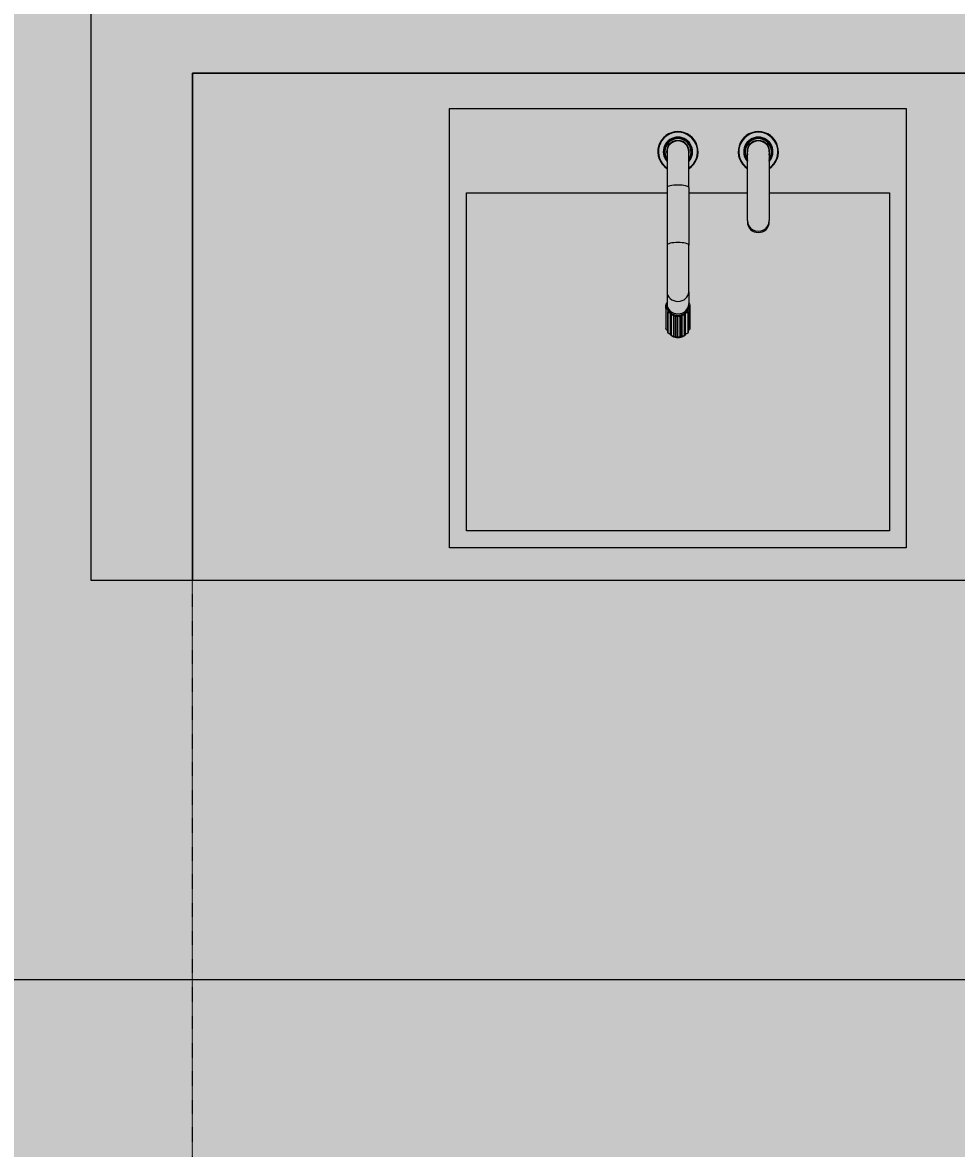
# Model space of a CAD drawing. Header units: millimetres. Extents: x 475206255 to 476720147, y 4620882299 to 4621447368.
# Drawn here: x 475272360 to 475273465, y 4621053227 to 4621054559 of the extents above; entities that cross this region are included whole.
import ezdxf

# ---------------------------------------------------------------- set-up
doc = ezdxf.new("R2010")
doc.units = ezdxf.units.MM
doc.header["$MEASUREMENT"] = 0
doc.linetypes.add('dash fine 0_25', pattern=[0.5952, 0.2976, -0.2976])
for name, color, linetype, lineweight in [('2D Drafting - General_Pen_No__250_Pen_No__7_Pen_No__250', 7, 'Continuous', 0), ('2D Drafting - General_Pen_No__250_Pen_No__7_Pen_No__7', 7, 'Continuous', 0), ('G-Anno-Nplt_Pen_No__151', 151, 'Continuous', 0), ('New_--------AVEJI_MODZRAVI_Pen_No__7', 7, 'Continuous', 0), ('New_--------AVEJI_UDZRAVI_Pen_No__7', 7, 'Continuous', 0), ('zoma_Pen_No__142', 142, 'Continuous', 0), ('zoma_Pen_No__5_Pen_No__5', 5, 'Continuous', 0)]:
    doc.layers.add(name, color=color, linetype=linetype, lineweight=lineweight)
doc.layers.add('New_--aveji_Pen_No__251', color=7, linetype='Continuous', lineweight=0, true_color=0x656565)
doc.layers.add('zoma', color=7, linetype='Continuous')
doc.styles.add('GENERATED_STYLE_2', font='arial.ttf')
doc.dimstyles.new('GENERATED_STYLE__3', dxfattribs={"dimtxt": 200, "dimasz": 64.421331, "dimexe": 0.18, "dimexo": 3, "dimgap": 0, "dimtad": 1, "dimtih": 1, "dimtoh": 1, "dimlfac": 0.001, "dimzin": 0, "dimdsep": 46, "dimtxsty": 'GENERATED_STYLE_2', "dimblk": 'ARROWHEAD_2', "dimblk1": 'ARROWHEAD_2', "dimblk2": 'ARROWHEAD_2', "dimcen": 0.09, "dimclrd": 142, "dimclre": 142, "dimclrt": 142, "dimadec": 0, "dimazin": 0, "dimtfac": 1, "dimtdec": 4, "dimtmove": 0, "dimatfit": 3, "dimfxl": 1, "dimtolj": 1, "dimtzin": 0, "dimarcsym": 0})
doc.dimstyles.new('GENERATED_STYLE__9', dxfattribs={"dimtxt": 200, "dimasz": 64.421331, "dimexe": 0.18, "dimexo": 3, "dimgap": 0, "dimtad": 1, "dimlfac": 0.001, "dimzin": 0, "dimdsep": 46, "dimtxsty": 'GENERATED_STYLE_2', "dimblk": 'ARROWHEAD_2', "dimblk1": 'ARROWHEAD_2', "dimblk2": 'ARROWHEAD_2', "dimcen": 0.09, "dimclrd": 142, "dimclre": 142, "dimclrt": 142, "dimadec": 0, "dimazin": 0, "dimtfac": 1, "dimtdec": 4, "dimtmove": 0, "dimatfit": 3, "dimfxl": 1, "dimtolj": 1, "dimtzin": 0, "dimarcsym": 0})

# ---------------------------------------------------------------- blocks, each defined once
blk = doc.blocks.new('*D1011', base_point=(475826095.8, 4621095193.2))
at = {"layer": 'zoma_Pen_No__142', "color": 142, "linetype": 'Continuous', "lineweight": 0, "transparency": 16777216}
for p, q in [((475298675.2, 4621061026.7), (475298675.2, 4621061068.1)), ((475298717.6, 4621061002.2), (475298632.8, 4621061051.2)), ((475298738.8, 4621061026.7), (475298611.6, 4621061026.7)), ((475298675.2, 4621045826.7), (475298675.2, 4621061026.7)), ((475298632.8, 4621045851.2), (475298717.6, 4621045802.2)), ((475298738.8, 4621045826.7), (475298611.6, 4621045826.7)), ((475298675.2, 4621045785.2), (475298675.2, 4621045826.7))]:
    blk.add_line(p, q, dxfattribs=at)
at = {"layer": 'zoma_Pen_No__142', "color": 142, "lineweight": 0, "transparency": 16777216, "insert": (475298635.2, 4621053083.5), "char_height": 200, "attachment_point": 7, "rotation": 90, "style": 'GENERATED_STYLE_2'}
blk.add_mtext('\\A1;{\\pql;\\fArial|b0|i0|c204|p0;\\W1.000000;15.20}', dxfattribs=at)
blk = doc.blocks.new('ARROWHEAD_2')
at = {"color": 0, "linetype": 'Continuous', "lineweight": 0}
for p, q in [((-0.378, -0.655), (0.378, 0.655)), ((0, 0), (-1, 0))]:
    blk.add_line(p, q, dxfattribs=at)
blk = doc.blocks.new('*D1015', base_point=(475826095.8, 4621095193.2))
at = {"layer": 'zoma_Pen_No__142', "color": 142, "linetype": 'Continuous', "lineweight": 0, "transparency": 16777216}
for p, q in [((475297843.7, 4621053251.2), (475297928.4, 4621053202.2)), ((475297949.6, 4621053226.7), (475297822.5, 4621053226.7)), ((475297886.1, 4621050626.7), (475297886.1, 4621053226.7)), ((475297843.7, 4621050651.2), (475297928.4, 4621050602.2)), ((475297949.6, 4621050626.7), (475297822.5, 4621050626.7))]:
    blk.add_line(p, q, dxfattribs=at)
at = {"layer": 'zoma_Pen_No__142', "color": 142, "lineweight": 0, "transparency": 16777216, "char_height": 200, "attachment_point": 7, "rotation": 90, "style": 'GENERATED_STYLE_2'}
for s, insert in [('\\A1;{\\pql;\\fArial|b0|i0|c204|p0;\\W1.000000;0.40}', (475297846.1, 4621052668.4)), ('\\A1;{\\pql;\\fArial|b0|i0|c204|p0;\\W1.000000;2.60}', (475297846.1, 4621051659.8))]:
    blk.add_mtext(s, dxfattribs=dict(at, insert=insert))
blk = doc.blocks.new('*D1016', base_point=(475826095.8, 4621095193.2))
at = {"layer": 'zoma_Pen_No__142', "color": 142, "linetype": 'Continuous', "lineweight": 0, "transparency": 16777216}
for p, q in [((475297843.7, 4621053651.2), (475297928.4, 4621053602.2)), ((475297949.6, 4621053626.7), (475297822.5, 4621053626.7)), ((475297886.1, 4621053226.7), (475297886.1, 4621053626.7)), ((475297843.7, 4621053251.2), (475297928.4, 4621053202.2)), ((475297949.6, 4621053226.7), (475297822.5, 4621053226.7))]:
    blk.add_line(p, q, dxfattribs=at)
blk = doc.blocks.new('*D1017', base_point=(475826095.8, 4621095193.2))
at = {"layer": 'zoma_Pen_No__142', "color": 142, "linetype": 'Continuous', "lineweight": 0, "transparency": 16777216}
for p, q in [((475297843.7, 4621054251.2), (475297928.4, 4621054202.2)), ((475297949.6, 4621054226.7), (475297822.5, 4621054226.7)), ((475297886.1, 4621053626.7), (475297886.1, 4621054226.7)), ((475297843.7, 4621053651.2), (475297928.4, 4621053602.2)), ((475297949.6, 4621053626.7), (475297822.5, 4621053626.7))]:
    blk.add_line(p, q, dxfattribs=at)
at = {"layer": 'zoma_Pen_No__142', "color": 142, "lineweight": 0, "transparency": 16777216, "insert": (475297846.1, 4621053659.8), "char_height": 200, "attachment_point": 7, "rotation": 90, "style": 'GENERATED_STYLE_2'}
blk.add_mtext('\\A1;{\\pql;\\fArial|b0|i0|c204|p0;\\W1.000000;0.60}', dxfattribs=at)
blk = doc.blocks.new('*D1018', base_point=(475826095.8, 4621095193.2))
at = {"layer": 'zoma_Pen_No__142', "color": 142, "linetype": 'Continuous', "lineweight": 0, "transparency": 16777216}
for p, q in [((475297843.7, 4621055851.2), (475297928.4, 4621055802.2)), ((475297949.6, 4621055826.7), (475297822.5, 4621055826.7)), ((475297886.1, 4621054226.7), (475297886.1, 4621055826.7)), ((475297843.7, 4621054251.2), (475297928.4, 4621054202.2)), ((475297949.6, 4621054226.7), (475297822.5, 4621054226.7))]:
    blk.add_line(p, q, dxfattribs=at)
at = {"layer": 'zoma_Pen_No__142', "color": 142, "lineweight": 0, "transparency": 16777216, "insert": (475297846.1, 4621054759.8), "char_height": 200, "attachment_point": 7, "rotation": 90, "style": 'GENERATED_STYLE_2'}
blk.add_mtext('\\A1;{\\pql;\\fArial|b0|i0|c204|p0;\\W1.000000;1.60}', dxfattribs=at)
blk = doc.blocks.new('*D1228', base_point=(475826095.8, 4621095193.2))
at = {"layer": 'zoma_Pen_No__142', "color": 142, "linetype": 'Continuous', "lineweight": 0, "transparency": 16777216}
for p, q in [((475268019.4, 4621061979.3), (475268019.4, 4621062106.5)), ((475274119.4, 4621061979.3), (475274119.4, 4621062106.5)), ((475268043.9, 4621062085.3), (475267995, 4621062000.5)), ((475274143.9, 4621062085.3), (475274095, 4621062000.5)), ((475268019.4, 4621062042.9), (475274119.4, 4621062042.9))]:
    blk.add_line(p, q, dxfattribs=at)
at = {"layer": 'zoma_Pen_No__142', "color": 142, "lineweight": 0, "transparency": 16777216, "char_height": 200, "attachment_point": 7, "style": 'GENERATED_STYLE_2'}
for s, insert in [('\\A1;{\\pql;\\fArial|b0|i0|c204|p0;\\W1.000000;6.10}', (475270802.5, 4621062082.9)), ('\\A1;{\\pql;\\fArial|b0|i0|c204|p0;\\W1.000000;0.40}', (475273561.1, 4621062082.9))]:
    blk.add_mtext(s, dxfattribs=dict(at, insert=insert))
blk = doc.blocks.new('*D1286', base_point=(475826095.8, 4621095193.2))
at = {"layer": 'zoma_Pen_No__142', "color": 142, "linetype": 'Continuous', "lineweight": 0, "transparency": 16777216}
for p, q in [((475268019.4, 4621111169.1), (475268019.4, 4621111296.2)), ((475274119.4, 4621111169.1), (475274119.4, 4621111296.2)), ((475268043.9, 4621111275), (475267995, 4621111190.3)), ((475274143.9, 4621111275), (475274095, 4621111190.3)), ((475268019.4, 4621111232.6), (475274119.4, 4621111232.6))]:
    blk.add_line(p, q, dxfattribs=at)
at = {"layer": 'zoma_Pen_No__142', "color": 142, "lineweight": 0, "transparency": 16777216, "char_height": 200, "attachment_point": 7, "style": 'GENERATED_STYLE_2'}
for s, insert in [('\\A1;{\\pql;\\fArial|b0|i0|c204|p0;\\W1.000000;6.10}', (475270802.5, 4621111272.6)), ('\\A1;{\\pql;\\fArial|b0|i0|c204|p0;\\W1.000000;0.40}', (475273561.1, 4621111272.6))]:
    blk.add_mtext(s, dxfattribs=dict(at, insert=insert))
blk = doc.blocks.new('*D1310', base_point=(475826095.8, 4621095193.2))
at = {"layer": 'zoma_Pen_No__142', "color": 142, "linetype": 'Continuous', "lineweight": 0, "transparency": 16777216}
for p, q in [((475268019.4, 4621092624.1), (475268019.4, 4621092751.3)), ((475274119.4, 4621092624.1), (475274119.4, 4621092751.3)), ((475268043.9, 4621092730.1), (475267995, 4621092645.3)), ((475274143.9, 4621092730.1), (475274095, 4621092645.3)), ((475268019.4, 4621092687.7), (475274119.4, 4621092687.7))]:
    blk.add_line(p, q, dxfattribs=at)
at = {"layer": 'zoma_Pen_No__142', "color": 142, "lineweight": 0, "transparency": 16777216, "char_height": 200, "attachment_point": 7, "style": 'GENERATED_STYLE_2'}
for s, insert in [('\\A1;{\\pql;\\fArial|b0|i0|c204|p0;\\W1.000000;6.10}', (475270802.5, 4621092727.7)), ('\\A1;{\\pql;\\fArial|b0|i0|c204|p0;\\W1.000000;0.40}', (475273561.1, 4621092727.7))]:
    blk.add_mtext(s, dxfattribs=dict(at, insert=insert))
blk = doc.blocks.new('*D1344', base_point=(475826095.8, 4621095193.2))
at = {"layer": 'zoma_Pen_No__142', "color": 142, "linetype": 'Continuous', "lineweight": 0, "transparency": 16777216}
for p, q in [((475268019.4, 4621160358.8), (475268019.4, 4621160486)), ((475274119.4, 4621160358.8), (475274119.4, 4621160486)), ((475268043.9, 4621160464.8), (475267995, 4621160380)), ((475274143.9, 4621160464.8), (475274095, 4621160380)), ((475268019.4, 4621160422.4), (475274119.4, 4621160422.4))]:
    blk.add_line(p, q, dxfattribs=at)
at = {"layer": 'zoma_Pen_No__142', "color": 142, "lineweight": 0, "transparency": 16777216, "char_height": 200, "attachment_point": 7, "style": 'GENERATED_STYLE_2'}
for s, insert in [('\\A1;{\\pql;\\fArial|b0|i0|c204|p0;\\W1.000000;6.10}', (475270802.5, 4621160462.4)), ('\\A1;{\\pql;\\fArial|b0|i0|c204|p0;\\W1.000000;0.40}', (475273561.1, 4621160462.4))]:
    blk.add_mtext(s, dxfattribs=dict(at, insert=insert))
blk = doc.blocks.new('*D1368', base_point=(475826095.8, 4621095193.2))
at = {"layer": 'zoma_Pen_No__142', "color": 142, "linetype": 'Continuous', "lineweight": 0, "transparency": 16777216}
for p, q in [((475268019.4, 4621141813.9), (475268019.4, 4621141941)), ((475274119.4, 4621141813.9), (475274119.4, 4621141941)), ((475268043.9, 4621141919.8), (475267995, 4621141835.1)), ((475274143.9, 4621141919.8), (475274095, 4621141835.1)), ((475268019.4, 4621141877.4), (475274119.4, 4621141877.4))]:
    blk.add_line(p, q, dxfattribs=at)
at = {"layer": 'zoma_Pen_No__142', "color": 142, "lineweight": 0, "transparency": 16777216, "char_height": 200, "attachment_point": 7, "style": 'GENERATED_STYLE_2'}
for s, insert in [('\\A1;{\\pql;\\fArial|b0|i0|c204|p0;\\W1.000000;6.10}', (475270802.5, 4621141917.4)), ('\\A1;{\\pql;\\fArial|b0|i0|c204|p0;\\W1.000000;0.40}', (475273561.1, 4621141917.4))]:
    blk.add_mtext(s, dxfattribs=dict(at, insert=insert))
blk = doc.blocks.new('*D1403', base_point=(475826095.8, 4621095193.2))
at = {"layer": 'zoma_Pen_No__142', "color": 142, "linetype": 'Continuous', "lineweight": 0, "transparency": 16777216}
for p, q in [((475268019.4, 4621209735.5), (475268019.4, 4621209862.6)), ((475274119.4, 4621209735.5), (475274119.4, 4621209862.6)), ((475268043.9, 4621209841.4), (475267995, 4621209756.6)), ((475274143.9, 4621209841.4), (475274095, 4621209756.6)), ((475268019.4, 4621209799), (475274119.4, 4621209799))]:
    blk.add_line(p, q, dxfattribs=at)
at = {"layer": 'zoma_Pen_No__142', "color": 142, "lineweight": 0, "transparency": 16777216, "char_height": 200, "attachment_point": 7, "style": 'GENERATED_STYLE_2'}
for s, insert in [('\\A1;{\\pql;\\fArial|b0|i0|c204|p0;\\W1.000000;6.10}', (475270802.5, 4621209839)), ('\\A1;{\\pql;\\fArial|b0|i0|c204|p0;\\W1.000000;0.40}', (475273561.1, 4621209839))]:
    blk.add_mtext(s, dxfattribs=dict(at, insert=insert))
blk = doc.blocks.new('*D1427', base_point=(475826095.8, 4621095193.2))
at = {"layer": 'zoma_Pen_No__142', "color": 142, "linetype": 'Continuous', "lineweight": 0, "transparency": 16777216}
for p, q in [((475268019.4, 4621191190.5), (475268019.4, 4621191317.7)), ((475274119.4, 4621191190.5), (475274119.4, 4621191317.7)), ((475268043.9, 4621191296.5), (475267995, 4621191211.7)), ((475274143.9, 4621191296.5), (475274095, 4621191211.7)), ((475268019.4, 4621191254.1), (475274119.4, 4621191254.1))]:
    blk.add_line(p, q, dxfattribs=at)
at = {"layer": 'zoma_Pen_No__142', "color": 142, "lineweight": 0, "transparency": 16777216, "char_height": 200, "attachment_point": 7, "style": 'GENERATED_STYLE_2'}
for s, insert in [('\\A1;{\\pql;\\fArial|b0|i0|c204|p0;\\W1.000000;6.10}', (475270802.5, 4621191294.1)), ('\\A1;{\\pql;\\fArial|b0|i0|c204|p0;\\W1.000000;0.40}', (475273561.1, 4621191294.1))]:
    blk.add_mtext(s, dxfattribs=dict(at, insert=insert))
blk = doc.blocks.new('*D1461', base_point=(475826095.8, 4621095193.2))
at = {"layer": 'zoma_Pen_No__142', "color": 142, "linetype": 'Continuous', "lineweight": 0, "transparency": 16777216}
for p, q in [((475268019.4, 4621258925.2), (475268019.4, 4621259052.4)), ((475274119.4, 4621258925.2), (475274119.4, 4621259052.4)), ((475268043.9, 4621259031.2), (475267995, 4621258946.4)), ((475274143.9, 4621259031.2), (475274095, 4621258946.4)), ((475268019.4, 4621258988.8), (475274119.4, 4621258988.8))]:
    blk.add_line(p, q, dxfattribs=at)
at = {"layer": 'zoma_Pen_No__142', "color": 142, "lineweight": 0, "transparency": 16777216, "char_height": 200, "attachment_point": 7, "style": 'GENERATED_STYLE_2'}
for s, insert in [('\\A1;{\\pql;\\fArial|b0|i0|c204|p0;\\W1.000000;6.10}', (475270802.5, 4621259028.8)), ('\\A1;{\\pql;\\fArial|b0|i0|c204|p0;\\W1.000000;0.40}', (475273561.1, 4621259028.8))]:
    blk.add_mtext(s, dxfattribs=dict(at, insert=insert))
blk = doc.blocks.new('*D1485', base_point=(475826095.8, 4621095193.2))
at = {"layer": 'zoma_Pen_No__142', "color": 142, "linetype": 'Continuous', "lineweight": 0, "transparency": 16777216}
for p, q in [((475268019.4, 4621240380.3), (475268019.4, 4621240507.4)), ((475274119.4, 4621240380.3), (475274119.4, 4621240507.4)), ((475268043.9, 4621240486.2), (475267995, 4621240401.5)), ((475274143.9, 4621240486.2), (475274095, 4621240401.5)), ((475268019.4, 4621240443.8), (475274119.4, 4621240443.8))]:
    blk.add_line(p, q, dxfattribs=at)
at = {"layer": 'zoma_Pen_No__142', "color": 142, "lineweight": 0, "transparency": 16777216, "char_height": 200, "attachment_point": 7, "style": 'GENERATED_STYLE_2'}
for s, insert in [('\\A1;{\\pql;\\fArial|b0|i0|c204|p0;\\W1.000000;6.10}', (475270802.5, 4621240483.8)), ('\\A1;{\\pql;\\fArial|b0|i0|c204|p0;\\W1.000000;0.40}', (475273561.1, 4621240483.8))]:
    blk.add_mtext(s, dxfattribs=dict(at, insert=insert))

msp = doc.modelspace()

# ---------------------------------------------------------------- hatches: boundary and pattern name
at = {"layer": '2D Drafting - General_Pen_No__250_Pen_No__7_Pen_No__7', "linetype": 'Continuous', "lineweight": 0}
msp.add_hatch(color=7, dxfattribs=at).paths.add_polyline_path([(475274319.376, 4621054619.31), (475272561.274, 4621054619.31), (475272561.274, 4621055987.867), (475272441.274, 4621055987.867), (475272441.274, 4621055256.666), (475272401.76, 4621055256.666), (475272401.76, 4621055136.666), (475272441.274, 4621055136.666), (475272441.274, 4621053899.31), (475272561.274, 4621053899.31), (475272561.274, 4621054499.31), (475274319.376, 4621054499.31)])
at = {"layer": 'G-Anno-Nplt_Pen_No__151', "linetype": 'Continuous', "lineweight": 0, "true_color": 0x1f2f3f}
msp.add_hatch(color=169, dxfattribs=at).paths.add_polyline_path([(475268019.376, 4621057294.333), (475268019.376, 4621055916.714), (475268419.342, 4621055916.714), (475268419.342, 4621055086.653), (475268089.376, 4621055086.653), (475268089.376, 4621053696.696), (475268089.376, 4621053496.696), (475270589.801, 4621053496.696), (475270589.801, 4621048096.696), (475274249.376, 4621048096.696), (475274249.376, 4621053156.696), (475274049.376, 4621053156.696), (475274049.376, 4621053456.696), (475273849.376, 4621053456.696), (475273849.376, 4621054286.884), (475274249.376, 4621054286.884), (475274249.376, 4621059656.696), (475271149.194, 4621059656.696), (475271149.194, 4621060756.696), (475268089.375, 4621060756.696), (475268089.376, 4621060556.696), (475268089.376, 4621057294.333)])

# ---------------------------------------------------------------- linework, layer by layer
at = {"layer": '2D Drafting - General_Pen_No__250_Pen_No__7_Pen_No__250', "color": 7, "linetype": 'Continuous', "lineweight": 0, "flags": 128}
msp.add_lwpolyline([(475274319.376, 4621054619.31), (475272561.274, 4621054619.31), (475272561.274, 4621055987.867), (475272441.274, 4621055987.867), (475272441.274, 4621055256.666), (475272401.76, 4621055256.666), (475272401.76, 4621055136.666), (475272441.274, 4621055136.666), (475272441.274, 4621053899.31), (475272561.274, 4621053899.31), (475272561.274, 4621054499.31), (475274319.376, 4621054499.31)], close=True, dxfattribs=at)
at = {"layer": 'New_--------AVEJI_MODZRAVI_Pen_No__7', "color": 7, "linetype": 'dash fine 0_25', "lineweight": 0}
msp.add_lwpolyline([(475274049.376, 4621052145.05), (475272561.274, 4621052145.05), (475272561.274, 4621054349.609)], dxfattribs=at)
at = {"layer": 'New_--------AVEJI_UDZRAVI_Pen_No__7', "color": 7, "linetype": 'Continuous', "lineweight": 0}
msp.add_lwpolyline([(475274049.376, 4621054499.31), (475272561.274, 4621054499.31), (475272561.274, 4621053899.31), (475274049.376, 4621053899.31)], dxfattribs=at)
at = {"layer": 'New_--aveji_Pen_No__251', "color": 251, "linetype": 'Continuous', "lineweight": 0, "true_color": 0x656565}
for p, q in [((475273122.686, 4621054406.178), (475273122.686, 4621054363.707)), ((475273148.445, 4621054363.707), (475273148.445, 4621054406.178)), ((475273217.757, 4621054324.712), (475273217.757, 4621054406.178)), ((475273243.516, 4621054406.178), (475273243.516, 4621054324.712)), ((475273122.686, 4621054363.707), (475273122.686, 4621054295.666)), ((475273148.445, 4621054363.707), (475273148.445, 4621054295.666)), ((475273148.445, 4621054357.742), (475273217.757, 4621054357.742)), ((475273217.757, 4621054324.712), (475273217.757, 4621054323.288)), ((475273243.516, 4621054323.288), (475273243.516, 4621054324.712)), ((475273122.686, 4621054295.666), (475273122.686, 4621054240.545)), ((475273148.445, 4621054240.545), (475273148.445, 4621054295.666)), ((475273122.686, 4621054240.545), (475273122.686, 4621054225.825)), ((475273148.445, 4621054240.545), (475273148.445, 4621054225.825)), ((475273121.361, 4621054221.282), (475273121.361, 4621054225.109)), ((475273121.365, 4621054221.29), (475273121.365, 4621054225.111)), ((475273149.771, 4621054225.105), (475273149.771, 4621054201.142)), ((475273121.36, 4621054221.281), (475273121.36, 4621054197.318)), ((475273121.619, 4621054196.162), (475273121.619, 4621054220.125)), ((475273121.622, 4621054196.161), (475273121.622, 4621054220.129)), ((475273123.264, 4621054216.589), (475273123.264, 4621054192.626)), ((475273124, 4621054191.646), (475273124, 4621054215.609)), ((475273124.002, 4621054191.646), (475273124.002, 4621054215.614)), ((475273126.573, 4621054190.43), (475273126.573, 4621054216.081)), ((475273127.04, 4621054212.903), (475273127.04, 4621054188.94)), ((475273128.141, 4621054188.285), (475273128.141, 4621054212.248)), ((475273128.143, 4621054188.285), (475273128.143, 4621054212.253)), ((475273130.699, 4621054187.977), (475273130.699, 4621054213.628)), ((475273135.566, 4621054187.115), (475273135.566, 4621054212.766)), ((475273140.432, 4621054187.977), (475273140.432, 4621054213.628)), ((475273142.987, 4621054212.246), (475273142.987, 4621054188.283)), ((475273144.088, 4621054188.938), (475273144.088, 4621054212.901)), ((475273144.558, 4621054190.43), (475273144.558, 4621054216.081)), ((475273147.13, 4621054215.607), (475273147.13, 4621054191.644)), ((475273147.865, 4621054192.623), (475273147.865, 4621054216.587)), ((475273149.512, 4621054220.122), (475273149.512, 4621054196.159)), ((475273149.77, 4621054197.315), (475273149.77, 4621054221.278)), ((475273132.115, 4621054210.783), (475273132.115, 4621054186.82)), ((475273133.413, 4621054186.59), (475273133.413, 4621054210.553)), ((475273137.714, 4621054210.552), (475273137.714, 4621054186.589)), ((475273139.013, 4621054186.819), (475273139.013, 4621054210.782))]:
    msp.add_line(p, q, dxfattribs=at)
msp.add_lwpolyline([(475273405.642, 4621054457.478), (475273405.642, 4621053937.478), (475272865.527, 4621053937.478), (475272865.527, 4621054457.478)], close=True, dxfattribs=at)
msp.add_lwpolyline([(475273243.516, 4621054357.742), (475273385.642, 4621054357.742), (475273385.642, 4621053957.478), (475272885.527, 4621053957.478), (475272885.527, 4621054357.742), (475273122.686, 4621054357.742)], dxfattribs=at)
for centre, radius, start, end in [((475273135.566, 4621054406.178), 23.813, 90.00002, 237.258157), ((475273135.566, 4621054406.178), 23.805, 90.00002, 237.244931), ((475273135.566, 4621054406.178), 23.778, 90.00002, 237.20329), ((475273135.566, 4621054406.178), 23.724, 90.00002, 237.119665), ((475273135.566, 4621054406.178), 23.635, 90.000019, 236.97991), ((475273135.566, 4621054406.178), 23.146, 90.00002, 236.188824), ((475273135.566, 4621054406.178), 23.813, 302.741884, 90.00002), ((475273135.566, 4621054406.178), 23.805, 302.75511, 90.00002), ((475273135.566, 4621054406.178), 23.778, 302.796751, 90.00002), ((475273135.566, 4621054406.178), 23.724, 302.880376, 90.00002), ((475273135.566, 4621054406.178), 23.635, 303.020131, 90.00002), ((475273135.566, 4621054406.178), 23.146, 303.811217, 90.00002), ((475273230.636, 4621054406.178), 23.813, 90.00002, 237.258157), ((475273230.636, 4621054406.178), 23.805, 90.00002, 237.244931), ((475273230.636, 4621054406.178), 23.778, 90.00002, 237.20329), ((475273230.636, 4621054406.178), 23.724, 90.00002, 237.119665), ((475273230.636, 4621054406.178), 23.635, 90.000021, 236.979909), ((475273230.636, 4621054406.178), 23.146, 90.00002, 236.188824), ((475273230.636, 4621054406.178), 23.813, 302.741884, 90.00002), ((475273230.636, 4621054406.178), 23.805, 302.75511, 90.00002), ((475273230.636, 4621054406.178), 23.778, 302.796751, 90.00002), ((475273230.636, 4621054406.178), 23.724, 302.880375, 90.00002), ((475273230.636, 4621054406.178), 23.635, 303.020131, 90.00002), ((475273230.636, 4621054406.178), 23.146, 303.811217, 90.00002), ((475273135.566, 4621054406.178), 17.327, 90.000019, 221.983112), ((475273135.566, 4621054406.178), 16.761, 90.000019, 219.788945), ((475273135.566, 4621054406.178), 16.55, 90.00002, 218.902852), ((475273135.566, 4621054406.178), 16.328, 90.000021, 217.926431), ((475273135.566, 4621054406.178), 15.483, 90.000019, 213.712281), ((475273135.566, 4621054406.178), 13.402, 90.00002, 196.050914), ((475273135.566, 4621054406.178), 12.88, 90.000021, 180.000021), ((475273135.566, 4621054406.178), 17.327, 318.016929, 90.000021), ((475273135.566, 4621054406.178), 16.761, 320.211096, 90.000021), ((475273135.566, 4621054406.178), 16.55, 321.097189, 90.00002), ((475273135.566, 4621054406.178), 16.328, 322.073607, 90.00002), ((475273135.566, 4621054406.178), 15.483, 326.287761, 90.00002), ((475273135.566, 4621054406.178), 13.402, 343.949128, 90.00002), ((475273135.566, 4621054406.178), 12.88, 0.000021, 90.000019), ((475273230.636, 4621054406.178), 17.327, 90.00002, 221.983113), ((475273230.636, 4621054406.178), 16.761, 90.000019, 219.788945), ((475273230.636, 4621054406.178), 16.55, 90.000021, 218.90285), ((475273230.636, 4621054406.178), 16.328, 90.000021, 217.926431), ((475273230.636, 4621054406.178), 15.483, 90.00002, 213.712279), ((475273230.636, 4621054406.178), 13.402, 90.00002, 196.050914), ((475273230.636, 4621054406.178), 12.88, 0.000021, 180.000021), ((475273230.636, 4621054406.178), 17.327, 318.016927, 90.000021), ((475273230.636, 4621054406.178), 16.761, 320.211096, 90.000021), ((475273230.636, 4621054406.178), 16.55, 321.097189, 90.00002), ((475273230.636, 4621054406.178), 16.328, 322.073608, 90.00002), ((475273230.636, 4621054406.178), 15.483, 326.287762, 90.000019), ((475273230.636, 4621054406.178), 13.402, 343.949128, 90.00002)]:
    msp.add_arc(centre, radius, start, end, dxfattribs=at)
for centre, major_axis, ratio, start_param, end_param in [((475273135.566, 4621054363.707), (12.88, 0), 0.23905575, 1.57079633, 3.14159271), ((475273135.566, 4621054363.707), (12.88, 0), 0.23905575, 0.00000006, 1.57079633), ((475273230.636, 4621054324.712), (12.88, 0), 0.98480799, 3.14159259, 6.28318532), ((475273230.636, 4621054323.288), (-12.88, 0), 0.98480506, 6.28318509, 9.42477774), ((475273135.566, 4621054295.666), (12.88, 0), 0.23905575, 1.57079633, 3.14159271), ((475273135.566, 4621054295.666), (12.88, 0), 0.23905575, 6.28318507, 7.85398163), ((475273135.566, 4621054240.545), (12.88, 0), 0.88988826, 3.14159267, 4.71238898), ((475273135.566, 4621054240.545), (-12.88, 0), 0.88988826, 1.57079633, 3.14159265), ((475273135.566, 4621054223.193), (14.367, 0), 0.88988826, 2.8990159, 2.99122137), ((475273135.566, 4621054223.783), (13.515, 0), 0.88988826, 2.83365359, 3.06057562), ((475273135.566, 4621054225.825), (12.88, 0), 0.88988826, 3.14159259, 4.71238898), ((475273135.566, 4621054225.825), (-12.88, 0), 0.88988826, 1.57079633, 3.14159265), ((475273135.566, 4621054223.783), (-13.515, 0), 0.88988826, 3.22228408, 3.44953173), ((475273135.566, 4621054223.193), (-14.367, 0), 0.88988826, 3.29171502, 3.38392047), ((475273135.566, 4621054223.193), (14.367, 0), 0.88988826, 3.29171498, 3.38392044), ((475273135.566, 4621054223.783), (13.515, 0), 0.88988826, 3.22228408, 3.45327474), ((475273135.566, 4621054224), (12.82, 0), 0.88988826, 3.15312769, 3.52270557), ((475273135.566, 4621054224), (12.82, 0), 0.88988826, 3.09068451, 3.13000646), ((475273135.566, 4621054223.193), (-14.367, 0), 0.88988826, 0.54282142, 0.6350269), ((475273135.566, 4621054223.783), (-13.515, 0), 0.88988826, 0.4733905, 0.70438114), ((475273135.566, 4621054224), (-12.82, 0), 0.88988826, 0.40423412, 0.77381198), ((475273135.566, 4621054224), (-12.82, 0), 0.88988826, 0.79693323, 1.16651106), ((475273135.566, 4621054223.783), (-13.515, 0), 0.88988826, 0.86608959, 1.09708024), ((475273135.566, 4621054223.193), (-14.367, 0), 0.88988826, 0.93552055, 1.02772596), ((475273135.566, 4621054224), (-12.82, 0), 0.88988826, 1.18963234, 1.55921017), ((475273135.566, 4621054223.783), (-13.515, 0), 0.88988826, 1.25878866, 1.48977933), ((475273135.566, 4621054224), (-12.82, 0), 0.88988826, 1.58233144, 1.95190925), ((475273135.566, 4621054223.783), (-13.515, 0), 0.88988826, 1.65148773, 1.88247841), ((475273135.566, 4621054224), (-12.82, 0), 0.88988826, 1.97503055, 2.34460838), ((475273135.566, 4621054223.783), (-13.515, 0), 0.88988826, 2.04418681, 2.27517749), ((475273135.566, 4621054223.193), (-14.367, 0), 0.88988826, 2.11361776, 2.2058232), ((475273135.566, 4621054224), (-12.82, 0), 0.88988826, 2.36772964, 2.73730748), ((475273135.566, 4621054223.783), (-13.515, 0), 0.88988826, 2.4368859, 2.66787657), ((475273135.566, 4621054223.193), (-14.367, 0), 0.88988826, 2.50631687, 2.5985223), ((475273135.566, 4621054224), (-12.82, 0), 0.88988826, 2.7604287, 3.13000653), ((475273135.566, 4621054224), (-12.82, 0), 0.88988826, 3.15312784, 3.19250082), ((475273135.566, 4621054223.783), (-13.515, 0), 0.88988826, 2.82958499, 3.06057563), ((475273135.566, 4621054223.193), (-14.367, 0), 0.88988826, 2.89901593, 2.99122134), ((475273135.566, 4621054223.193), (-14.367, 0), 0.88988826, 1.3282196, 1.42042505), ((475273135.566, 4621054223.193), (-14.367, 0), 0.88988826, 1.72091868, 1.81312412), ((475273135.566, 4621054199.23), (14.367, 0), 0.88988826, 3.29171498, 3.38392044), ((475273135.566, 4621054199.23), (-14.367, 0), 0.88988826, 0.54282141, 0.63502684), ((475273135.566, 4621054196.6), (-11.65, 0), 0.88988826, 0.61887298, 0.70821417), ((475273135.566, 4621054199.23), (-14.367, 0), 0.88988826, 0.9355205, 1.02772595), ((475273135.566, 4621054196.6), (-11.65, 0), 0.88988826, 0.9648204, 2.17642924), ((475273135.566, 4621054199.23), (-14.367, 0), 0.88988826, 1.3282196, 1.42042504), ((475273135.566, 4621054199.23), (-14.367, 0), 0.88988826, 1.72091869, 1.81312414), ((475273135.566, 4621054199.23), (-14.367, 0), 0.88988826, 2.11361776, 2.2058232), ((475273135.566, 4621054196.6), (-11.65, 0), 0.88988826, 2.43308372, 2.52259947), ((475273135.566, 4621054199.23), (-14.367, 0), 0.88988826, 2.50631687, 2.5985223), ((475273135.566, 4621054199.23), (-14.367, 0), 0.88988826, 2.89901593, 2.99122141)]:
    msp.add_ellipse(centre, major_axis=major_axis, ratio=ratio, start_param=start_param, end_param=end_param, dxfattribs=at)
for points in [[(475273121.365, 4621054225.111), (475273121.615, 4621054224.997), (475273121.859, 4621054224.879), (475273122.095, 4621054224.757)], [(475273122.686, 4621054227.457), (475273122.341, 4621054227.079), (475273121.986, 4621054226.681), (475273121.619, 4621054226.264)], [(475273122.095, 4621054224.757), (475273122.318, 4621054224.546), (475273122.535, 4621054224.338), (475273122.746, 4621054224.132)], [(475273148.385, 4621054224.132), (475273148.597, 4621054224.336), (475273148.814, 4621054224.543), (475273149.037, 4621054224.753)], [(475273149.509, 4621054226.262), (475273149.144, 4621054226.679), (475273148.789, 4621054227.077), (475273148.445, 4621054227.455)], [(475273149.037, 4621054224.753), (475273149.274, 4621054224.874), (475273149.519, 4621054224.992), (475273149.771, 4621054225.105)], [(475273122.094, 4621054222.814), (475273121.857, 4621054222.326), (475273121.612, 4621054221.815), (475273121.36, 4621054221.281)], [(475273121.622, 4621054220.129), (475273121.993, 4621054220.125), (475273122.353, 4621054220.114), (475273122.701, 4621054220.095)], [(475273122.746, 4621054223.868), (475273122.535, 4621054223.529), (475273122.317, 4621054223.178), (475273122.094, 4621054222.814)], [(475273122.701, 4621054220.095), (475273123.031, 4621054219.982), (475273123.352, 4621054219.87), (475273123.665, 4621054219.757)], [(475273122.746, 4621054224.132), (475273122.776, 4621054224.118), (475273122.805, 4621054224.104), (475273122.834, 4621054224.09)], [(475273122.839, 4621054224.063), (475273122.808, 4621054223.998), (475273122.777, 4621054223.934), (475273122.746, 4621054223.868)], [(475273123.537, 4621054218.3), (475273123.448, 4621054217.755), (475273123.358, 4621054217.185), (475273123.264, 4621054216.589)], [(475273123.779, 4621054219.513), (475273123.7, 4621054219.123), (475273123.619, 4621054218.718), (475273123.537, 4621054218.3)], [(475273123.665, 4621054219.757), (475273123.716, 4621054219.755), (475273123.767, 4621054219.754), (475273123.817, 4621054219.752)], [(475273123.817, 4621054219.752), (475273123.804, 4621054219.673), (475273123.791, 4621054219.593), (475273123.779, 4621054219.513)], [(475273124.002, 4621054215.614), (475273124.437, 4621054215.753), (475273124.858, 4621054215.88), (475273125.267, 4621054215.995)], [(475273125.267, 4621054215.995), (475273125.653, 4621054216.009), (475273126.03, 4621054216.02), (475273126.396, 4621054216.027)], [(475273126.396, 4621054216.027), (475273126.455, 4621054216.045), (475273126.515, 4621054216.063), (475273126.573, 4621054216.081)], [(475273126.573, 4621054216.081), (475273126.584, 4621054216.001), (475273126.595, 4621054215.921), (475273126.606, 4621054215.841)], [(475273126.606, 4621054215.841), (475273126.672, 4621054215.448), (475273126.74, 4621054215.041), (475273126.81, 4621054214.621)], [(475273126.81, 4621054214.621), (475273126.885, 4621054214.073), (475273126.961, 4621054213.501), (475273127.04, 4621054212.903)], [(475273128.143, 4621054212.253), (475273128.575, 4621054212.545), (475273128.994, 4621054212.821), (475273129.4, 4621054213.08)], [(475273129.4, 4621054213.08), (475273129.784, 4621054213.231), (475273130.158, 4621054213.375), (475273130.523, 4621054213.511)], [(475273130.523, 4621054213.511), (475273130.582, 4621054213.551), (475273130.641, 4621054213.589), (475273130.699, 4621054213.628)], [(475273130.699, 4621054213.628), (475273130.731, 4621054213.556), (475273130.764, 4621054213.483), (475273130.797, 4621054213.41)], [(475273130.797, 4621054213.41), (475273130.998, 4621054213.065), (475273131.205, 4621054212.707), (475273131.417, 4621054212.337)], [(475273131.417, 4621054212.337), (475273131.642, 4621054211.842), (475273131.875, 4621054211.324), (475273132.115, 4621054210.783)], [(475273133.413, 4621054210.559), (475273133.777, 4621054210.991), (475273134.13, 4621054211.403), (475273134.472, 4621054211.795)], [(475273134.472, 4621054211.795), (475273134.795, 4621054212.071), (475273135.11, 4621054212.337), (475273135.417, 4621054212.592)], [(475273135.417, 4621054212.592), (475273135.467, 4621054212.651), (475273135.516, 4621054212.709), (475273135.566, 4621054212.766)], [(475273135.566, 4621054212.766), (475273135.615, 4621054212.709), (475273135.664, 4621054212.651), (475273135.713, 4621054212.592)], [(475273135.713, 4621054212.592), (475273136.019, 4621054212.337), (475273136.333, 4621054212.071), (475273136.655, 4621054211.795)], [(475273136.655, 4621054211.795), (475273136.997, 4621054211.401), (475273137.35, 4621054210.987), (475273137.714, 4621054210.552)], [(475273139.012, 4621054210.788), (475273139.252, 4621054211.327), (475273139.484, 4621054211.843), (475273139.71, 4621054212.335)], [(475273139.71, 4621054212.335), (475273139.924, 4621054212.706), (475273140.132, 4621054213.065), (475273140.334, 4621054213.41)], [(475273140.334, 4621054213.41), (475273140.367, 4621054213.483), (475273140.4, 4621054213.556), (475273140.432, 4621054213.628)], [(475273140.432, 4621054213.628), (475273140.491, 4621054213.589), (475273140.549, 4621054213.55), (475273140.608, 4621054213.511)], [(475273140.608, 4621054213.511), (475273140.971, 4621054213.374), (475273141.344, 4621054213.23), (475273141.727, 4621054213.079)], [(475273141.727, 4621054213.079), (475273142.134, 4621054212.817), (475273142.554, 4621054212.54), (475273142.987, 4621054212.246)], [(475273144.085, 4621054212.906), (475273144.165, 4621054213.502), (475273144.243, 4621054214.073), (475273144.318, 4621054214.618)], [(475273144.318, 4621054214.618), (475273144.389, 4621054215.04), (475273144.458, 4621054215.447), (475273144.525, 4621054215.84)], [(475273144.525, 4621054215.84), (475273144.536, 4621054215.921), (475273144.547, 4621054216.001), (475273144.558, 4621054216.081)], [(475273144.558, 4621054216.081), (475273144.617, 4621054216.063), (475273144.676, 4621054216.045), (475273144.735, 4621054216.027)], [(475273144.735, 4621054216.027), (475273145.1, 4621054216.019), (475273145.476, 4621054216.007), (475273145.862, 4621054215.992)], [(475273145.862, 4621054215.992), (475273146.271, 4621054215.875), (475273146.694, 4621054215.747), (475273147.13, 4621054215.607)], [(475273147.314, 4621054219.752), (475273147.365, 4621054219.754), (475273147.415, 4621054219.755), (475273147.466, 4621054219.756)], [(475273147.352, 4621054219.512), (475273147.34, 4621054219.593), (475273147.327, 4621054219.673), (475273147.314, 4621054219.752)], [(475273147.593, 4621054218.296), (475273147.51, 4621054218.716), (475273147.43, 4621054219.121), (475273147.352, 4621054219.512)], [(475273147.466, 4621054219.756), (475273147.778, 4621054219.868), (475273148.099, 4621054219.98), (475273148.428, 4621054220.091)], [(475273147.862, 4621054216.59), (475273147.769, 4621054217.184), (475273147.68, 4621054217.753), (475273147.593, 4621054218.296)], [(475273148.297, 4621054224.09), (475273148.326, 4621054224.104), (475273148.355, 4621054224.118), (475273148.385, 4621054224.132)], [(475273148.385, 4621054223.868), (475273148.354, 4621054223.933), (475273148.323, 4621054223.998), (475273148.292, 4621054224.063)], [(475273149.037, 4621054222.81), (475273148.814, 4621054223.175), (475273148.596, 4621054223.528), (475273148.385, 4621054223.868)], [(475273148.428, 4621054220.091), (475273148.779, 4621054220.109), (475273149.14, 4621054220.119), (475273149.512, 4621054220.122)], [(475273149.767, 4621054221.281), (475273149.516, 4621054221.814), (475273149.273, 4621054222.323), (475273149.037, 4621054222.81)], [(475273122.714, 4621054194.964), (475273122.361, 4621054195.343), (475273121.997, 4621054195.742), (475273121.622, 4621054196.161)], [(475273123.264, 4621054194.523), (475273123.084, 4621054194.667), (475273122.9, 4621054194.814), (475273122.714, 4621054194.964)], [(475273125.282, 4621054190.869), (475273124.868, 4621054191.113), (475273124.442, 4621054191.372), (475273124.002, 4621054191.646)], [(475273126.457, 4621054190.454), (475273126.076, 4621054190.585), (475273125.684, 4621054190.723), (475273125.282, 4621054190.869)], [(475273126.573, 4621054190.43), (475273126.535, 4621054190.438), (475273126.496, 4621054190.446), (475273126.457, 4621054190.454)], [(475273126.595, 4621054190.331), (475273126.587, 4621054190.364), (475273126.58, 4621054190.397), (475273126.573, 4621054190.43)], [(475273126.807, 4621054189.511), (475273126.735, 4621054189.789), (475273126.664, 4621054190.062), (475273126.595, 4621054190.331)], [(475273127.04, 4621054188.94), (475273126.96, 4621054189.128), (475273126.883, 4621054189.319), (475273126.807, 4621054189.511)], [(475273129.415, 4621054187.96), (475273129.004, 4621054188.058), (475273128.58, 4621054188.166), (475273128.143, 4621054188.286)], [(475273130.583, 4621054187.959), (475273130.205, 4621054187.956), (475273129.815, 4621054187.956), (475273129.415, 4621054187.96)], [(475273130.699, 4621054187.977), (475273130.661, 4621054187.971), (475273130.622, 4621054187.965), (475273130.583, 4621054187.959)], [(475273130.763, 4621054187.893), (475273130.742, 4621054187.921), (475273130.72, 4621054187.949), (475273130.699, 4621054187.977)], [(475273131.408, 4621054187.225), (475273131.187, 4621054187.45), (475273130.972, 4621054187.673), (475273130.763, 4621054187.893)], [(475273132.115, 4621054186.82), (475273131.872, 4621054186.952), (475273131.637, 4621054187.087), (475273131.408, 4621054187.225)], [(475273134.485, 4621054186.68), (475273134.138, 4621054186.644), (475273133.781, 4621054186.614), (475273133.413, 4621054186.591)], [(475273135.468, 4621054187.06), (475273135.149, 4621054186.933), (475273134.821, 4621054186.807), (475273134.485, 4621054186.68)], [(475273135.566, 4621054187.115), (475273135.533, 4621054187.097), (475273135.501, 4621054187.079), (475273135.468, 4621054187.06)], [(475273135.663, 4621054187.06), (475273135.63, 4621054187.079), (475273135.598, 4621054187.097), (475273135.566, 4621054187.115)], [(475273136.642, 4621054186.68), (475273136.307, 4621054186.807), (475273135.98, 4621054186.933), (475273135.663, 4621054187.06)], [(475273137.714, 4621054186.589), (475273137.346, 4621054186.613), (475273136.989, 4621054186.643), (475273136.642, 4621054186.68)], [(475273139.719, 4621054187.224), (475273139.491, 4621054187.086), (475273139.256, 4621054186.952), (475273139.013, 4621054186.82)], [(475273140.368, 4621054187.893), (475273140.157, 4621054187.673), (475273139.941, 4621054187.45), (475273139.719, 4621054187.224)], [(475273140.432, 4621054187.977), (475273140.411, 4621054187.949), (475273140.389, 4621054187.921), (475273140.368, 4621054187.893)], [(475273140.547, 4621054187.959), (475273140.509, 4621054187.965), (475273140.47, 4621054187.971), (475273140.432, 4621054187.977)], [(475273141.712, 4621054187.959), (475273141.313, 4621054187.955), (475273140.925, 4621054187.955), (475273140.547, 4621054187.959)], [(475273142.987, 4621054188.283), (475273142.549, 4621054188.164), (475273142.124, 4621054188.056), (475273141.712, 4621054187.959)], [(475273144.32, 4621054189.509), (475273144.245, 4621054189.319), (475273144.168, 4621054189.13), (475273144.088, 4621054188.944)], [(475273144.536, 4621054190.331), (475273144.466, 4621054190.061), (475273144.394, 4621054189.787), (475273144.32, 4621054189.509)], [(475273144.558, 4621054190.43), (475273144.551, 4621054190.397), (475273144.544, 4621054190.364), (475273144.536, 4621054190.331)], [(475273144.674, 4621054190.453), (475273144.635, 4621054190.445), (475273144.596, 4621054190.437), (475273144.558, 4621054190.43)], [(475273145.847, 4621054190.866), (475273145.445, 4621054190.721), (475273145.054, 4621054190.584), (475273144.674, 4621054190.453)], [(475273147.13, 4621054191.644), (475273146.689, 4621054191.369), (475273146.261, 4621054191.11), (475273145.847, 4621054190.866)], [(475273148.416, 4621054194.961), (475273148.229, 4621054194.811), (475273148.046, 4621054194.664), (475273147.865, 4621054194.52)], [(475273149.512, 4621054196.159), (475273149.135, 4621054195.74), (475273148.77, 4621054195.34), (475273148.416, 4621054194.961)]]:
    msp.add_open_spline(points, degree=3, dxfattribs=at)
at = {"layer": 'zoma_Pen_No__5_Pen_No__5', "color": 5, "linetype": 'Continuous', "lineweight": 0}
msp.add_line((475228370.866, 4621053426.696), (475299000.631, 4621053426.696), dxfattribs=at)

# ---------------------------------------------------------------- dimensions: what is measured, and where the dimension line sits
at = {"layer": 'zoma', "color": 142, "linetype": 'Continuous', "lineweight": 0}
for base, p1, p2, picture, middle in [((475274119.44, 4621258988.783), (475268019.44, 4621006289.778), (475274119.44, 4621006289.777), '*D1461', (475271061.436, 4621259128.783)), ((475274119.44, 4621240443.837), (475268019.44, 4620991489.778), (475274119.44, 4620991472.511), '*D1485', (475271061.436, 4621240583.837)), ((475274119.44, 4621209799.032), (475268019.44, 4621006289.778), (475274119.44, 4621006289.777), '*D1403', (475271061.436, 4621209939.032)), ((475274119.44, 4621191254.086), (475268019.44, 4620991489.778), (475274119.44, 4620991472.511), '*D1427', (475271061.436, 4621191394.086)), ((475274119.44, 4621160422.38), (475268019.44, 4621006289.778), (475274119.44, 4621006289.777), '*D1344', (475271061.436, 4621160562.38)), ((475274119.44, 4621141877.434), (475268019.44, 4620991489.778), (475274119.44, 4620991472.511), '*D1368', (475271061.436, 4621142017.434)), ((475274119.44, 4621111232.645), (475268019.44, 4621006289.778), (475274119.44, 4621006289.777), '*D1286', (475271061.436, 4621111372.645)), ((475274119.44, 4621092687.699), (475268019.44, 4620991489.778), (475274119.44, 4620991472.511), '*D1310', (475271061.436, 4621092827.699)), ((475274119.44, 4621062042.909), (475268019.44, 4621006289.778), (475274119.44, 4621006289.777), '*D1228', (475271061.436, 4621062182.909))]:
    dim = msp.add_linear_dim(base=base, p1=p1, p2=p2, dimstyle='GENERATED_STYLE__3', dxfattribs=at)
    dim.commit()
    dim.dimension.update_dxf_attribs({"geometry": picture, "text_midpoint": middle, "dimtype": 160})
for base, p1, p2, picture, middle in [((475298675.195, 4621061026.696), (475232658.171, 4621045826.696), (475232658.171, 4621061026.696), '*D1011', (475298535.195, 4621053418.523)), ((475297886.067, 4621055826.698), (475232658.426, 4621054226.696), (475232658.171, 4621055826.698), '*D1018', (475297746.067, 4621055018.693)), ((475297886.067, 4621054226.696), (475232658.171, 4621053626.696), (475232658.426, 4621054226.696), '*D1017', (475297746.067, 4621053918.692)), ((475297886.067, 4621053626.696), (475232658.171, 4621053226.696), (475232658.171, 4621053626.696), '*D1016', (475297746.067, 4621052927.275)), ((475297886.067, 4621053226.696), (475232658.171, 4621050626.696), (475232658.171, 4621053226.696), '*D1015', (475297746.067, 4621051918.692))]:
    dim = msp.add_linear_dim(base=base, p1=p1, p2=p2, angle=90, dimstyle='GENERATED_STYLE__9', dxfattribs=at)
    dim.commit()
    dim.dimension.update_dxf_attribs({"geometry": picture, "text_midpoint": middle, "dimtype": 160, "text_rotation": 90})

doc.saveas('drawing.dxf')
